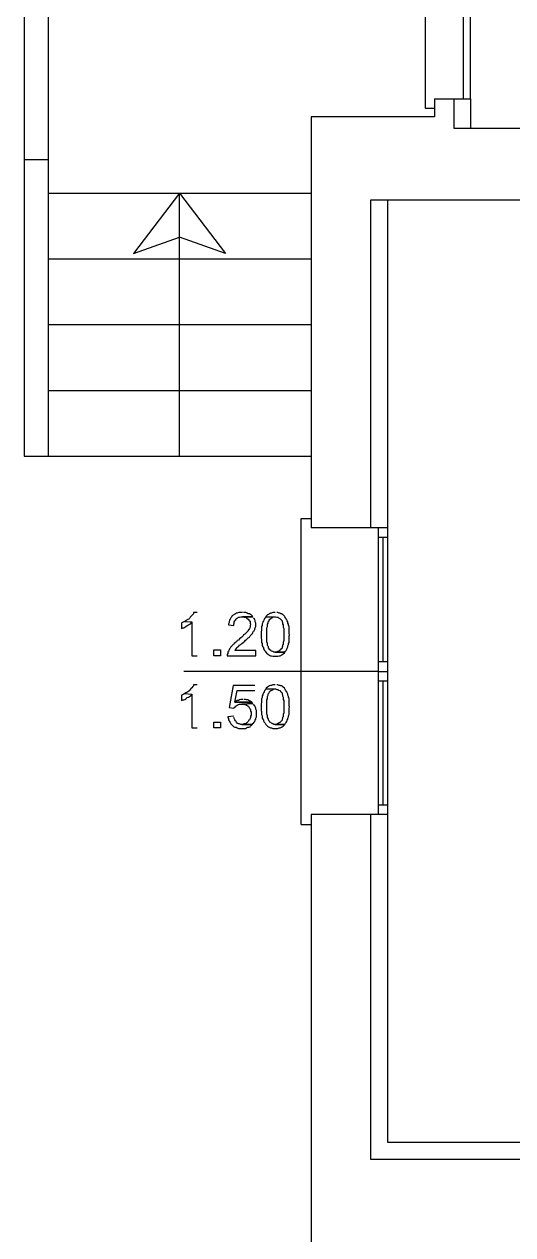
# Model space of a CAD drawing. Header units: millimetres. Extents: x 0 to 11839, y 0 to 13604.
# Drawn here: x 0 to 1777, y 4743 to 9146 of the extents above; entities that cross this region are included whole.
import ezdxf

# ---------------------------------------------------------------- set-up
doc = ezdxf.new("R2010")
doc.units = ezdxf.units.MM
doc.layers.add('PDF_FILLS_OUTLINE', color=8, linetype='Continuous')
doc.layers.add('PDF_STROKES', color=7, linetype='Continuous')

msp = doc.modelspace()

# ---------------------------------------------------------------- linework, layer by layer
at = {"layer": 'PDF_FILLS_OUTLINE'}
for p, q in [((615.9, 7001.9), (613.8, 6999.8)), ((628.6, 7006.2), (615.9, 7006.2)), ((615.9, 7006.2), (615.9, 7001.9)), ((768.3, 7001.9), (764.1, 6999.8)), ((772.6, 7004.1), (768.3, 7001.9)), ((774.7, 7004.1), (772.6, 7004.1)), ((781, 7006.2), (774.7, 7004.1)), ((793.7, 7006.2), (781, 7006.2)), ((802.2, 7006.2), (798, 7006.2)), ((806.5, 7006.2), (802.2, 7006.2)), ((810.7, 7004.1), (806.5, 7006.2)), ((814.9, 7001.9), (810.7, 7004.1)), ((819.2, 7001.9), (814.9, 7001.9)), ((823.4, 6999.8), (819.2, 7001.9)), ((891.1, 7001.9), (889, 6999.8)), ((895.3, 7004.1), (891.1, 7001.9)), ((899.6, 7004.1), (895.3, 7004.1)), ((903.8, 7006.2), (899.6, 7004.1)), ((912.3, 7006.2), (903.8, 7006.2)), ((912.3, 7006.2), (912.3, 7006.2)), ((922.9, 7006.2), (918.6, 7006.2)), ((927.1, 7004.1), (922.9, 7006.2)), ((931.3, 7004.1), (927.1, 7004.1)), ((933.4, 7001.9), (931.3, 7004.1)), ((935.6, 7001.9), (933.4, 7001.9)), ((939.8, 6999.8), (935.6, 7001.9)), ((575.7, 6970.2), (571.5, 6968.1)), ((571.5, 6968.1), (571.5, 6949)), ((580, 6972.3), (575.7, 6970.2)), ((584.2, 6974.4), (580, 6972.3)), ((588.4, 6976.5), (584.2, 6974.4)), ((584.2, 6974.4), (609.6, 6972.3)), ((590.5, 6978.7), (588.4, 6976.5)), ((588.4, 6955.4), (592.7, 6959.6)), ((594.8, 6980.8), (590.5, 6978.7)), ((592.7, 6959.6), (596.9, 6961.7)), ((599, 6982.9), (594.8, 6980.8)), ((596.9, 6961.7), (601.1, 6963.8)), ((601.1, 6985), (599, 6982.9)), ((603.2, 6989.2), (601.1, 6985)), ((601.1, 6963.8), (605.4, 6965.9)), ((607.5, 6993.5), (603.2, 6989.2)), ((605.4, 6965.9), (607.5, 6970.2)), ((609.6, 6995.6), (607.5, 6993.5)), ((607.5, 6970.2), (609.6, 6972.3)), ((613.8, 6999.8), (609.6, 6995.6)), ((609.6, 6972.3), (609.6, 6849.5)), ((745.1, 6970.2), (742.9, 6965.9)), ((742.9, 6965.9), (742.9, 6961.7)), ((742.9, 6961.7), (762, 6959.6)), ((747.2, 6978.7), (745.1, 6974.4)), ((745.1, 6974.4), (745.1, 6970.2)), ((749.3, 6982.9), (747.2, 6978.7)), ((751.4, 6987.1), (749.3, 6982.9)), ((753.5, 6989.2), (751.4, 6987.1)), ((755.6, 6993.5), (753.5, 6989.2)), ((757.8, 6995.6), (755.6, 6993.5)), ((762, 6997.7), (757.8, 6995.6)), ((764.1, 6999.8), (762, 6997.7)), ((762, 6963.8), (764.1, 6968.1)), ((762, 6959.6), (762, 6963.8)), ((764.1, 6972.3), (766.2, 6976.5)), ((764.1, 6968.1), (764.1, 6972.3)), ((766.2, 6976.5), (768.3, 6978.7)), ((768.3, 6978.7), (770.5, 6982.9)), ((770.5, 6982.9), (772.6, 6985)), ((772.6, 6985), (776.8, 6987.1)), ((776.8, 6987.1), (778.9, 6989.2)), ((778.9, 6989.2), (783.2, 6989.2)), ((783.2, 6989.2), (787.4, 6991.3)), ((787.4, 6991.3), (793.7, 6991.3)), ((831.9, 6991.3), (793.7, 6991.3)), ((793.7, 6991.3), (795.9, 6991.3)), ((793.7, 6991.3), (831.9, 6991.3)), ((795.9, 6991.3), (800.1, 6989.2)), ((800.1, 6989.2), (804.3, 6989.2)), ((804.3, 6989.2), (808.6, 6987.1)), ((808.6, 6987.1), (810.7, 6985)), ((810.7, 6985), (814.9, 6982.9)), ((814.9, 6982.9), (817, 6978.7)), ((817, 6978.7), (819.2, 6976.5)), ((819.2, 6976.5), (821.3, 6972.3)), ((821.3, 6972.3), (821.3, 6968.1)), ((821.3, 6968.1), (823.4, 6963.8)), ((823.4, 6963.8), (821.3, 6959.6)), ((821.3, 6959.6), (821.3, 6957.5)), ((821.3, 6957.5), (821.3, 6953.3)), ((825.5, 6997.7), (823.4, 6999.8)), ((829.7, 6993.5), (825.5, 6997.7)), ((831.9, 6991.3), (829.7, 6993.5)), ((836.1, 6985), (834, 6987.1)), ((838.2, 6980.8), (836.1, 6985)), ((840.3, 6976.5), (838.2, 6980.8)), ((840.3, 6972.3), (840.3, 6976.5)), ((842.4, 6968.1), (840.3, 6972.3)), ((842.4, 6963.8), (842.4, 6968.1)), ((842.4, 6959.6), (842.4, 6963.8)), ((842.4, 6955.4), (842.4, 6959.6)), ((865.7, 6959.6), (863.6, 6955.4)), ((867.8, 6970.2), (865.7, 6965.9)), ((865.7, 6965.9), (865.7, 6963.8)), ((865.7, 6963.8), (865.7, 6959.6)), ((869.9, 6976.5), (867.8, 6972.3)), ((867.8, 6972.3), (867.8, 6970.2)), ((872.1, 6980.8), (869.9, 6976.5)), ((874.2, 6985), (872.1, 6980.8)), ((876.3, 6987.1), (874.2, 6985)), ((878.4, 6991.3), (876.3, 6987.1)), ((880.5, 6993.5), (878.4, 6991.3)), ((878.4, 6991.3), (912.3, 6991.3)), ((884.8, 6997.7), (880.5, 6993.5)), ((889, 6999.8), (884.8, 6997.7)), ((884.8, 6963.8), (886.9, 6968.1)), ((884.8, 6959.6), (884.8, 6963.8)), ((884.8, 6955.4), (884.8, 6959.6)), ((886.9, 6972.3), (889, 6974.4)), ((886.9, 6968.1), (886.9, 6972.3)), ((889, 6974.4), (891.1, 6976.5)), ((891.1, 6978.7), (893.2, 6982.9)), ((891.1, 6976.5), (891.1, 6978.7)), ((893.2, 6982.9), (897.5, 6985)), ((897.5, 6985), (901.7, 6987.1)), ((901.7, 6987.1), (903.8, 6989.2)), ((903.8, 6989.2), (908, 6991.3)), ((908, 6991.3), (912.3, 6991.3)), ((912.3, 6991.3), (914.4, 6991.3)), ((914.4, 6991.3), (918.6, 6989.2)), ((918.6, 6989.2), (922.9, 6989.2)), ((922.9, 6989.2), (925, 6987.1)), ((925, 6987.1), (929.2, 6985)), ((929.2, 6985), (933.4, 6980.8)), ((933.4, 6980.8), (935.6, 6978.7)), ((935.6, 6978.7), (937.7, 6976.5)), ((937.7, 6976.5), (937.7, 6972.3)), ((937.7, 6972.3), (939.8, 6970.2)), ((941.9, 6997.7), (939.8, 6999.8)), ((939.8, 6970.2), (939.8, 6965.9)), ((939.8, 6965.9), (941.9, 6961.7)), ((946.1, 6993.5), (941.9, 6997.7)), ((941.9, 6961.7), (941.9, 6959.6)), ((941.9, 6959.6), (941.9, 6953.3)), ((948.3, 6991.3), (946.1, 6993.5)), ((950.4, 6987.1), (948.3, 6991.3)), ((952.5, 6982.9), (950.4, 6987.1)), ((954.6, 6980.8), (952.5, 6982.9)), ((956.7, 6976.5), (954.6, 6980.8)), ((958.9, 6972.3), (956.7, 6976.5)), ((958.9, 6968.1), (958.9, 6972.3)), ((961, 6963.8), (958.9, 6968.1)), ((961, 6959.6), (961, 6963.8)), ((963.1, 6957.5), (961, 6959.6)), ((963.1, 6953.3), (963.1, 6957.5)), ((571.5, 6949), (575.7, 6951.1)), ((575.7, 6951.1), (580, 6951.1)), ((580, 6951.1), (584.2, 6953.3)), ((584.2, 6953.3), (588.4, 6955.4)), ((787.4, 6915.2), (783.2, 6910.9)), ((791.6, 6917.3), (787.4, 6915.2)), ((795.9, 6921.5), (791.6, 6917.3)), ((798, 6925.7), (795.9, 6921.5)), ((802.2, 6927.9), (798, 6925.7)), ((804.3, 6930), (802.2, 6927.9)), ((808.6, 6934.2), (804.3, 6930)), ((810.7, 6936.3), (808.6, 6934.2)), ((808.6, 6908.8), (812.8, 6913)), ((812.8, 6938.4), (810.7, 6936.3)), ((817, 6944.8), (812.8, 6940.5)), ((812.8, 6940.5), (812.8, 6938.4)), ((812.8, 6913), (814.9, 6915.2)), ((814.9, 6915.2), (819.2, 6917.3)), ((819.2, 6949), (817, 6944.8)), ((821.3, 6953.3), (819.2, 6949)), ((819.2, 6917.3), (821.3, 6921.5)), ((821.3, 6921.5), (823.4, 6923.6)), ((823.4, 6923.6), (825.5, 6925.7)), ((825.5, 6925.7), (829.7, 6930)), ((829.7, 6930), (831.9, 6934.2)), ((831.9, 6934.2), (834, 6938.4)), ((834, 6938.4), (836.1, 6940.5)), ((836.1, 6940.5), (838.2, 6944.8)), ((838.2, 6946.9), (840.3, 6951.1)), ((838.2, 6944.8), (838.2, 6946.9)), ((840.3, 6951.1), (842.4, 6955.4)), ((863.6, 6942.7), (861.5, 6936.3)), ((861.5, 6936.3), (861.5, 6932.1)), ((861.5, 6932.1), (861.5, 6925.7)), ((861.5, 6925.7), (861.5, 6923.6)), ((861.5, 6923.6), (861.5, 6919.4)), ((861.5, 6919.4), (861.5, 6913)), ((861.5, 6913), (863.6, 6908.8)), ((863.6, 6955.4), (863.6, 6951.1)), ((863.6, 6951.1), (863.6, 6946.9)), ((863.6, 6946.9), (863.6, 6942.7)), ((882.6, 6951.1), (884.8, 6955.4)), ((882.6, 6946.9), (882.6, 6951.1)), ((882.6, 6940.5), (882.6, 6946.9)), ((882.6, 6936.3), (882.6, 6940.5)), ((882.6, 6930), (882.6, 6936.3)), ((882.6, 6925.7), (882.6, 6930)), ((882.6, 6921.5), (882.6, 6925.7)), ((882.6, 6915.2), (882.6, 6921.5)), ((882.6, 6908.8), (882.6, 6915.2)), ((941.9, 6953.3), (944, 6949)), ((944, 6949), (944, 6944.8)), ((944, 6944.8), (944, 6938.4)), ((944, 6938.4), (944, 6932.1)), ((944, 6932.1), (944, 6925.7)), ((944, 6925.7), (944, 6919.4)), ((944, 6919.4), (944, 6915.2)), ((944, 6915.2), (944, 6908.8)), ((963.1, 6949), (963.1, 6953.3)), ((963.1, 6944.8), (963.1, 6949)), ((963.1, 6940.5), (963.1, 6944.8)), ((963.1, 6934.2), (963.1, 6940.5)), ((963.1, 6930), (963.1, 6934.2)), ((965.2, 6925.7), (963.1, 6930)), ((963.1, 6921.5), (965.2, 6925.7)), ((963.1, 6917.3), (963.1, 6921.5)), ((963.1, 6910.9), (963.1, 6917.3)), ((690, 6849.5), (690, 6870.7)), ((690, 6870.7), (713.3, 6870.7)), ((713.3, 6870.7), (713.3, 6849.5)), ((745.1, 6870.7), (742.9, 6866.5)), ((747.2, 6874.9), (745.1, 6870.7)), ((749.3, 6877.1), (747.2, 6874.9)), ((751.4, 6881.3), (749.3, 6877.1)), ((753.5, 6883.4), (751.4, 6881.3)), ((755.6, 6885.5), (753.5, 6883.4)), ((759.9, 6889.8), (755.6, 6885.5)), ((762, 6891.9), (759.9, 6889.8)), ((764.1, 6894), (762, 6891.9)), ((768.3, 6898.2), (764.1, 6894)), ((766.2, 6868.6), (768.3, 6870.7)), ((772.6, 6900.3), (768.3, 6898.2)), ((768.3, 6870.7), (770.5, 6874.9)), ((770.5, 6874.9), (774.7, 6879.2)), ((774.7, 6904.6), (772.6, 6900.3)), ((778.9, 6906.7), (774.7, 6904.6)), ((774.7, 6879.2), (776.8, 6881.3)), ((776.8, 6881.3), (778.9, 6883.4)), ((783.2, 6910.9), (778.9, 6906.7)), ((778.9, 6883.4), (783.2, 6887.6)), ((783.2, 6887.6), (787.4, 6889.8)), ((787.4, 6889.8), (791.6, 6894)), ((791.6, 6894), (795.9, 6898.2)), ((795.9, 6898.2), (802.2, 6902.5)), ((802.2, 6902.5), (804.3, 6906.7)), ((804.3, 6906.7), (808.6, 6908.8)), ((863.6, 6908.8), (863.6, 6904.6)), ((863.6, 6904.6), (863.6, 6898.2)), ((863.6, 6898.2), (865.7, 6894)), ((865.7, 6894), (865.7, 6889.8)), ((865.7, 6889.8), (865.7, 6885.5)), ((865.7, 6885.5), (867.8, 6881.3)), ((867.8, 6881.3), (869.9, 6879.2)), ((869.9, 6879.2), (869.9, 6874.9)), ((869.9, 6874.9), (872.1, 6870.7)), ((872.1, 6870.7), (874.2, 6868.6)), ((882.6, 6904.6), (882.6, 6908.8)), ((882.6, 6900.3), (882.6, 6904.6)), ((884.8, 6894), (882.6, 6900.3)), ((884.8, 6889.8), (884.8, 6894)), ((884.8, 6887.6), (884.8, 6889.8)), ((886.9, 6883.4), (884.8, 6887.6)), ((889, 6881.3), (886.9, 6883.4)), ((889, 6877.1), (889, 6881.3)), ((891.1, 6874.9), (889, 6877.1)), ((893.2, 6870.7), (891.1, 6874.9)), ((897.5, 6868.6), (893.2, 6870.7)), ((931.3, 6870.7), (929.2, 6868.6)), ((935.6, 6874.9), (931.3, 6870.7)), ((937.7, 6877.1), (935.6, 6874.9)), ((939.8, 6883.4), (937.7, 6881.3)), ((937.7, 6881.3), (937.7, 6877.1)), ((941.9, 6889.8), (939.8, 6887.6)), ((939.8, 6887.6), (939.8, 6883.4)), ((944, 6904.6), (941.9, 6898.2)), ((941.9, 6898.2), (941.9, 6894)), ((941.9, 6894), (941.9, 6889.8)), ((944, 6908.8), (944, 6904.6)), ((952.5, 6868.6), (954.6, 6872.8)), ((954.6, 6872.8), (956.7, 6877.1)), ((956.7, 6877.1), (958.9, 6881.3)), ((958.9, 6885.5), (961, 6889.8)), ((958.9, 6883.4), (958.9, 6885.5)), ((958.9, 6881.3), (958.9, 6883.4)), ((961, 6894), (963.1, 6898.2)), ((961, 6889.8), (961, 6894)), ((963.1, 6906.7), (963.1, 6910.9)), ((963.1, 6902.5), (963.1, 6906.7)), ((963.1, 6898.2), (963.1, 6902.5)), ((609.6, 6849.5), (628.6, 6849.5)), ((713.3, 6849.5), (690, 6849.5)), ((740.8, 6858), (738.7, 6853.8)), ((738.7, 6853.8), (738.7, 6849.5)), ((738.7, 6849.5), (842.4, 6849.5)), ((742.9, 6866.5), (740.8, 6862.2)), ((740.8, 6862.2), (740.8, 6858)), ((842.4, 6868.6), (766.2, 6868.6)), ((842.4, 6849.5), (842.4, 6868.6)), ((874.2, 6868.6), (876.3, 6866.5)), ((876.3, 6866.5), (878.4, 6862.2)), ((878.4, 6862.2), (882.6, 6858)), ((882.6, 6858), (884.8, 6855.9)), ((884.8, 6855.9), (889, 6853.8)), ((889, 6853.8), (891.1, 6851.7)), ((891.1, 6851.7), (895.3, 6849.5)), ((895.3, 6849.5), (899.6, 6849.5)), ((899.6, 6866.5), (897.5, 6868.6)), ((903.8, 6864.4), (899.6, 6866.5)), ((899.6, 6849.5), (903.8, 6847.4)), ((908, 6862.2), (903.8, 6864.4)), ((903.8, 6847.4), (908, 6847.4)), ((912.3, 6862.2), (908, 6862.2)), ((908, 6847.4), (912.3, 6847.4)), ((948.3, 6862.2), (912.3, 6862.2)), ((916.5, 6862.2), (912.3, 6862.2)), ((912.3, 6862.2), (948.3, 6862.2)), ((912.3, 6847.4), (914.4, 6847.4)), ((914.4, 6847.4), (918.6, 6847.4)), ((920.7, 6864.4), (916.5, 6862.2)), ((918.6, 6847.4), (922.9, 6847.4)), ((925, 6866.5), (920.7, 6864.4)), ((922.9, 6847.4), (927.1, 6849.5)), ((929.2, 6868.6), (925, 6866.5)), ((927.1, 6849.5), (931.3, 6849.5)), ((931.3, 6849.5), (935.6, 6851.7)), ((935.6, 6851.7), (937.7, 6853.8)), ((937.7, 6853.8), (941.9, 6855.9)), ((941.9, 6855.9), (946.1, 6860.1)), ((946.1, 6860.1), (948.3, 6862.2)), ((948.3, 6862.2), (950.4, 6866.5)), ((950.4, 6866.5), (952.5, 6868.6)), ((613.8, 6737.4), (609.6, 6733.1)), ((615.9, 6739.5), (613.8, 6737.4)), ((628.6, 6743.7), (615.9, 6743.7)), ((615.9, 6743.7), (615.9, 6739.5)), ((759.9, 6741.6), (745.1, 6661.2)), ((838.2, 6741.6), (759.9, 6741.6)), ((889, 6737.4), (884.8, 6735.2)), ((891.1, 6739.5), (889, 6737.4)), ((895.3, 6741.6), (891.1, 6739.5)), ((899.6, 6741.6), (895.3, 6741.6)), ((903.8, 6743.7), (899.6, 6741.6)), ((912.3, 6743.7), (903.8, 6743.7)), ((912.3, 6743.7), (912.3, 6743.7)), ((922.9, 6743.7), (918.6, 6743.7)), ((927.1, 6741.6), (922.9, 6743.7)), ((931.3, 6741.6), (927.1, 6741.6)), ((933.4, 6739.5), (931.3, 6741.6)), ((935.6, 6739.5), (933.4, 6739.5)), ((939.8, 6737.4), (935.6, 6739.5)), ((941.9, 6735.2), (939.8, 6737.4)), ((575.7, 6707.7), (571.5, 6705.6)), ((571.5, 6705.6), (571.5, 6686.6)), ((580, 6709.8), (575.7, 6707.7)), ((584.2, 6712), (580, 6709.8)), ((588.4, 6714.1), (584.2, 6712)), ((584.2, 6712), (609.6, 6709.8)), ((584.2, 6690.8), (588.4, 6692.9)), ((590.5, 6716.2), (588.4, 6714.1)), ((588.4, 6692.9), (592.7, 6697.1)), ((594.8, 6718.3), (590.5, 6716.2)), ((592.7, 6697.1), (596.9, 6699.2)), ((599, 6720.4), (594.8, 6718.3)), ((596.9, 6699.2), (601.1, 6701.4)), ((601.1, 6722.5), (599, 6720.4)), ((603.2, 6726.8), (601.1, 6722.5)), ((601.1, 6701.4), (605.4, 6703.5)), ((607.5, 6731), (603.2, 6726.8)), ((605.4, 6703.5), (607.5, 6707.7)), ((609.6, 6733.1), (607.5, 6731)), ((607.5, 6707.7), (609.6, 6709.8)), ((609.6, 6709.8), (609.6, 6587.1)), ((766.2, 6680.2), (774.7, 6722.5)), ((774.7, 6722.5), (838.2, 6722.5)), ((865.7, 6697.1), (863.6, 6692.9)), ((863.6, 6692.9), (863.6, 6688.7)), ((867.8, 6707.7), (865.7, 6703.5)), ((865.7, 6703.5), (865.7, 6701.4)), ((865.7, 6701.4), (865.7, 6697.1)), ((869.9, 6714.1), (867.8, 6709.8)), ((867.8, 6709.8), (867.8, 6707.7)), ((872.1, 6718.3), (869.9, 6714.1)), ((874.2, 6722.5), (872.1, 6718.3)), ((876.3, 6724.6), (874.2, 6722.5)), ((878.4, 6728.9), (876.3, 6724.6)), ((880.5, 6731), (878.4, 6728.9)), ((878.4, 6728.9), (912.3, 6728.9)), ((884.8, 6735.2), (880.5, 6731)), ((882.6, 6688.7), (884.8, 6692.9)), ((884.8, 6701.4), (886.9, 6705.6)), ((884.8, 6697.1), (884.8, 6701.4)), ((884.8, 6692.9), (884.8, 6697.1)), ((886.9, 6709.8), (889, 6712)), ((886.9, 6705.6), (886.9, 6709.8)), ((889, 6712), (891.1, 6714.1)), ((891.1, 6716.2), (893.2, 6720.4)), ((891.1, 6714.1), (891.1, 6716.2)), ((893.2, 6720.4), (897.5, 6722.5)), ((897.5, 6722.5), (901.7, 6724.6)), ((901.7, 6724.6), (903.8, 6726.8)), ((903.8, 6726.8), (908, 6728.9)), ((908, 6728.9), (912.3, 6728.9)), ((912.3, 6728.9), (914.4, 6728.9)), ((914.4, 6728.9), (918.6, 6726.8)), ((918.6, 6726.8), (922.9, 6726.8)), ((922.9, 6726.8), (925, 6724.6)), ((925, 6724.6), (929.2, 6722.5)), ((929.2, 6722.5), (933.4, 6718.3)), ((933.4, 6718.3), (935.6, 6716.2)), ((935.6, 6716.2), (937.7, 6714.1)), ((937.7, 6714.1), (937.7, 6709.8)), ((937.7, 6709.8), (939.8, 6707.7)), ((939.8, 6707.7), (939.8, 6703.5)), ((939.8, 6703.5), (941.9, 6699.2)), ((946.1, 6731), (941.9, 6735.2)), ((941.9, 6699.2), (941.9, 6697.1)), ((941.9, 6697.1), (941.9, 6690.8)), ((948.3, 6728.9), (946.1, 6731)), ((950.4, 6724.6), (948.3, 6728.9)), ((952.5, 6720.4), (950.4, 6724.6)), ((954.6, 6718.3), (952.5, 6720.4)), ((956.7, 6714.1), (954.6, 6718.3)), ((958.9, 6709.8), (956.7, 6714.1)), ((958.9, 6705.6), (958.9, 6709.8)), ((961, 6701.4), (958.9, 6705.6)), ((961, 6697.1), (961, 6701.4)), ((963.1, 6695), (961, 6697.1)), ((963.1, 6690.8), (963.1, 6695)), ((571.5, 6686.6), (575.7, 6688.7)), ((575.7, 6688.7), (580, 6688.7)), ((580, 6688.7), (584.2, 6690.8)), ((745.1, 6661.2), (762, 6659)), ((762, 6659), (764.1, 6661.2)), ((764.1, 6661.2), (768.3, 6665.4)), ((770.5, 6684.4), (766.2, 6680.2)), ((766.2, 6680.2), (827.6, 6680.2)), ((827.6, 6680.2), (766.2, 6680.2)), ((768.3, 6665.4), (770.5, 6667.5)), ((774.7, 6686.6), (770.5, 6684.4)), ((770.5, 6667.5), (774.7, 6669.6)), ((778.9, 6686.6), (774.7, 6686.6)), ((774.7, 6669.6), (778.9, 6671.7)), ((783.2, 6688.7), (778.9, 6686.6)), ((778.9, 6671.7), (783.2, 6673.8)), ((787.4, 6690.8), (783.2, 6688.7)), ((783.2, 6673.8), (787.4, 6673.8)), ((795.9, 6690.8), (787.4, 6690.8)), ((787.4, 6673.8), (791.6, 6673.8)), ((831.9, 6676), (791.6, 6673.8)), ((791.6, 6673.8), (831.9, 6676)), ((791.6, 6673.8), (798, 6673.8)), ((795.9, 6690.8), (795.9, 6690.8)), ((798, 6673.8), (802.2, 6671.7)), ((804.3, 6690.8), (800.1, 6690.8)), ((802.2, 6671.7), (804.3, 6671.7)), ((808.6, 6688.7), (804.3, 6690.8)), ((804.3, 6671.7), (808.6, 6669.6)), ((812.8, 6688.7), (808.6, 6688.7)), ((808.6, 6669.6), (812.8, 6667.5)), ((817, 6686.6), (812.8, 6688.7)), ((812.8, 6667.5), (814.9, 6665.4)), ((814.9, 6665.4), (817, 6663.3)), ((821.3, 6684.4), (817, 6686.6)), ((817, 6663.3), (819.2, 6659)), ((819.2, 6659), (821.3, 6656.9)), ((825.5, 6682.3), (821.3, 6684.4)), ((821.3, 6656.9), (823.4, 6652.7)), ((823.4, 6652.7), (823.4, 6648.4)), ((827.6, 6680.2), (825.5, 6682.3)), ((831.9, 6676), (827.6, 6680.2)), ((836.1, 6669.6), (834, 6673.8)), ((838.2, 6667.5), (836.1, 6669.6)), ((840.3, 6663.3), (838.2, 6667.5)), ((842.4, 6659), (840.3, 6663.3)), ((842.4, 6654.8), (842.4, 6659)), ((844.6, 6650.6), (842.4, 6654.8)), ((844.6, 6646.3), (844.6, 6650.6)), ((863.6, 6680.2), (861.5, 6673.8)), ((861.5, 6673.8), (861.5, 6669.6)), ((861.5, 6669.6), (861.5, 6663.3)), ((861.5, 6663.3), (861.5, 6661.2)), ((861.5, 6661.2), (861.5, 6656.9)), ((861.5, 6656.9), (861.5, 6650.6)), ((861.5, 6650.6), (863.6, 6646.3)), ((863.6, 6688.7), (863.6, 6684.4)), ((863.6, 6684.4), (863.6, 6680.2)), ((882.6, 6684.4), (882.6, 6688.7)), ((882.6, 6678.1), (882.6, 6684.4)), ((882.6, 6673.8), (882.6, 6678.1)), ((882.6, 6667.5), (882.6, 6673.8)), ((882.6, 6663.3), (882.6, 6667.5)), ((882.6, 6659), (882.6, 6663.3)), ((882.6, 6652.7), (882.6, 6659)), ((882.6, 6646.3), (882.6, 6652.7)), ((941.9, 6690.8), (944, 6686.6)), ((944, 6686.6), (944, 6682.3)), ((944, 6682.3), (944, 6676)), ((944, 6676), (944, 6669.6)), ((944, 6669.6), (944, 6663.3)), ((944, 6663.3), (944, 6656.9)), ((944, 6656.9), (944, 6652.7)), ((944, 6652.7), (944, 6646.3)), ((963.1, 6686.6), (963.1, 6690.8)), ((963.1, 6682.3), (963.1, 6686.6)), ((963.1, 6678.1), (963.1, 6682.3)), ((963.1, 6671.7), (963.1, 6678.1)), ((963.1, 6667.5), (963.1, 6671.7)), ((965.2, 6663.3), (963.1, 6667.5)), ((963.1, 6659), (965.2, 6663.3)), ((963.1, 6654.8), (963.1, 6659)), ((963.1, 6648.4), (963.1, 6654.8)), ((690, 6587.1), (690, 6608.2)), ((690, 6608.2), (713.3, 6608.2)), ((713.3, 6608.2), (713.3, 6587.1)), ((762, 6629.4), (740.8, 6627.3)), ((740.8, 6627.3), (740.8, 6625.2)), ((740.8, 6625.2), (742.9, 6620.9)), ((742.9, 6620.9), (742.9, 6616.7)), ((742.9, 6616.7), (745.1, 6612.5)), ((745.1, 6612.5), (747.2, 6610.4)), ((747.2, 6610.4), (749.3, 6606.1)), ((749.3, 6606.1), (751.4, 6601.9)), ((764.1, 6620.9), (762, 6625.2)), ((766.2, 6616.7), (764.1, 6620.9)), ((768.3, 6612.5), (766.2, 6616.7)), ((770.5, 6610.4), (768.3, 6612.5)), ((772.6, 6608.2), (770.5, 6610.4)), ((774.7, 6604), (772.6, 6608.2)), ((810.7, 6606.1), (808.6, 6604)), ((814.9, 6610.4), (810.7, 6606.1)), ((817, 6614.6), (814.9, 6610.4)), ((819.2, 6616.7), (817, 6614.6)), ((821.3, 6620.9), (819.2, 6616.7)), ((823.4, 6625.2), (821.3, 6620.9)), ((823.4, 6648.4), (825.5, 6644.2)), ((825.5, 6633.6), (823.4, 6629.4)), ((823.4, 6629.4), (823.4, 6625.2)), ((825.5, 6644.2), (825.5, 6637.9)), ((825.5, 6637.9), (825.5, 6633.6)), ((834, 6604), (836.1, 6608.2)), ((836.1, 6608.2), (838.2, 6610.4)), ((838.2, 6610.4), (840.3, 6614.6)), ((840.3, 6614.6), (842.4, 6618.8)), ((842.4, 6623), (844.6, 6627.3)), ((842.4, 6618.8), (842.4, 6623)), ((844.6, 6642.1), (844.6, 6646.3)), ((844.6, 6640), (844.6, 6642.1)), ((844.6, 6635.8), (844.6, 6640)), ((844.6, 6631.5), (844.6, 6635.8)), ((844.6, 6627.3), (844.6, 6631.5)), ((863.6, 6646.3), (863.6, 6642.1)), ((863.6, 6642.1), (863.6, 6635.8)), ((863.6, 6635.8), (865.7, 6631.5)), ((865.7, 6631.5), (865.7, 6627.3)), ((865.7, 6627.3), (865.7, 6623)), ((865.7, 6623), (867.8, 6618.8)), ((867.8, 6618.8), (869.9, 6616.7)), ((869.9, 6616.7), (869.9, 6612.5)), ((869.9, 6612.5), (872.1, 6608.2)), ((872.1, 6608.2), (874.2, 6606.1)), ((874.2, 6606.1), (876.3, 6604)), ((882.6, 6642.1), (882.6, 6646.3)), ((882.6, 6637.9), (882.6, 6642.1)), ((884.8, 6631.5), (882.6, 6637.9)), ((884.8, 6627.3), (884.8, 6631.5)), ((884.8, 6625.2), (884.8, 6627.3)), ((886.9, 6620.9), (884.8, 6625.2)), ((889, 6618.8), (886.9, 6620.9)), ((889, 6614.6), (889, 6618.8)), ((891.1, 6612.5), (889, 6614.6)), ((893.2, 6608.2), (891.1, 6612.5)), ((897.5, 6606.1), (893.2, 6608.2)), ((899.6, 6604), (897.5, 6606.1)), ((929.2, 6606.1), (925, 6604)), ((931.3, 6608.2), (929.2, 6606.1)), ((935.6, 6612.5), (931.3, 6608.2)), ((937.7, 6614.6), (935.6, 6612.5)), ((939.8, 6620.9), (937.7, 6618.8)), ((937.7, 6618.8), (937.7, 6614.6)), ((941.9, 6627.3), (939.8, 6625.2)), ((939.8, 6625.2), (939.8, 6620.9)), ((944, 6642.1), (941.9, 6635.8)), ((941.9, 6635.8), (941.9, 6631.5)), ((941.9, 6631.5), (941.9, 6627.3)), ((944, 6646.3), (944, 6642.1)), ((950.4, 6604), (952.5, 6606.1)), ((952.5, 6606.1), (954.6, 6610.4)), ((954.6, 6610.4), (956.7, 6614.6)), ((956.7, 6614.6), (958.9, 6618.8)), ((958.9, 6623), (961, 6627.3)), ((958.9, 6620.9), (958.9, 6623)), ((958.9, 6618.8), (958.9, 6620.9)), ((961, 6631.5), (963.1, 6635.8)), ((961, 6627.3), (961, 6631.5)), ((963.1, 6644.2), (963.1, 6648.4)), ((963.1, 6640), (963.1, 6644.2)), ((963.1, 6635.8), (963.1, 6640)), ((609.6, 6587.1), (628.6, 6587.1)), ((713.3, 6587.1), (690, 6587.1)), ((751.4, 6601.9), (753.5, 6599.8)), ((753.5, 6599.8), (757.8, 6595.5)), ((757.8, 6595.5), (759.9, 6593.4)), ((759.9, 6593.4), (762, 6591.3)), ((762, 6591.3), (766.2, 6589.2)), ((766.2, 6589.2), (770.5, 6589.2)), ((770.5, 6589.2), (774.7, 6587.1)), ((778.9, 6601.9), (774.7, 6604)), ((774.7, 6587.1), (778.9, 6585)), ((783.2, 6601.9), (778.9, 6601.9)), ((778.9, 6585), (783.2, 6585)), ((787.4, 6599.8), (783.2, 6601.9)), ((783.2, 6585), (787.4, 6585)), ((791.6, 6599.8), (787.4, 6599.8)), ((787.4, 6585), (791.6, 6585)), ((829.7, 6599.8), (791.6, 6599.8)), ((795.9, 6599.8), (791.6, 6599.8)), ((791.6, 6599.8), (829.7, 6599.8)), ((791.6, 6585), (795.9, 6585)), ((800.1, 6601.9), (795.9, 6599.8)), ((795.9, 6585), (800.1, 6585)), ((804.3, 6601.9), (800.1, 6601.9)), ((800.1, 6585), (804.3, 6585)), ((808.6, 6604), (804.3, 6601.9)), ((804.3, 6585), (808.6, 6587.1)), ((808.6, 6587.1), (812.8, 6589.2)), ((812.8, 6589.2), (817, 6589.2)), ((817, 6589.2), (821.3, 6591.3)), ((821.3, 6591.3), (823.4, 6593.4)), ((823.4, 6593.4), (827.6, 6597.7)), ((827.6, 6597.7), (829.7, 6599.8)), ((829.7, 6599.8), (831.9, 6604)), ((831.9, 6604), (834, 6604)), ((876.3, 6604), (878.4, 6599.8)), ((878.4, 6599.8), (882.6, 6595.5)), ((882.6, 6595.5), (884.8, 6593.4)), ((884.8, 6593.4), (889, 6591.3)), ((889, 6591.3), (891.1, 6589.2)), ((891.1, 6589.2), (895.3, 6587.1)), ((895.3, 6587.1), (899.6, 6587.1)), ((903.8, 6601.9), (899.6, 6604)), ((899.6, 6587.1), (903.8, 6585)), ((908, 6599.8), (903.8, 6601.9)), ((903.8, 6585), (908, 6585)), ((912.3, 6599.8), (908, 6599.8)), ((908, 6585), (912.3, 6585)), ((948.3, 6599.8), (912.3, 6599.8)), ((916.5, 6599.8), (912.3, 6599.8)), ((912.3, 6599.8), (948.3, 6599.8)), ((912.3, 6585), (914.4, 6585)), ((914.4, 6585), (918.6, 6585)), ((920.7, 6601.9), (916.5, 6599.8)), ((918.6, 6585), (922.9, 6585)), ((925, 6604), (920.7, 6601.9)), ((922.9, 6585), (927.1, 6587.1)), ((927.1, 6587.1), (931.3, 6587.1)), ((931.3, 6587.1), (935.6, 6589.2)), ((935.6, 6589.2), (937.7, 6591.3)), ((937.7, 6591.3), (941.9, 6593.4)), ((941.9, 6593.4), (946.1, 6597.7)), ((946.1, 6597.7), (948.3, 6599.8)), ((948.3, 6599.8), (950.4, 6604))]:
    msp.add_line(p, q, dxfattribs=at)
at = {"layer": 'PDF_STROKES'}
for p, q in [((0, 12539.1), (0, 7575.5)), ((86.8, 12452.4), (86.8, 7575.5)), ((1458.4, 9736.7), (1458.4, 8841.3)), ((1598.1, 8875.2), (1598.1, 9700.7)), ((1623.5, 8875.2), (1623.5, 9700.7)), ((1492.2, 8875.2), (1492.2, 8809.6)), ((1492.2, 8875.2), (1623.5, 8875.2)), ((1562.1, 8875.2), (1562.1, 8767.2)), ((1623.5, 8875.2), (1623.5, 8767.2)), ((1043.5, 8809.6), (1043.5, 7315.2)), ((1492.2, 8809.6), (1043.5, 8809.6)), ((1458.4, 8841.3), (1492.2, 8841.3)), ((3920.1, 8767.2), (1564.2, 8767.2)), ((86.8, 8652.9), (0, 8652.9)), ((86.8, 8532.3), (1043.5, 8532.3)), ((565.1, 8532.3), (397.9, 8312.1)), ((565.1, 7575.5), (565.1, 8532.3)), ((565.1, 8532.3), (732.4, 8312.1)), ((3920.1, 8506.9), (1259.4, 8506.9)), ((1259.4, 8506.9), (1259.4, 7315.2)), ((1320.8, 8506.9), (1320.8, 7315.2)), ((397.9, 8312.1), (565.1, 8371.4)), ((732.4, 8312.1), (565.1, 8371.4)), ((86.8, 8293.1), (1043.5, 8293.1)), ((86.8, 8053.9), (1043.5, 8053.9)), ((86.8, 7814.7), (1043.5, 7814.7)), ((0, 7575.5), (86.8, 7575.5)), ((86.8, 7575.5), (1043.5, 7575.5)), ((1007.5, 6235.7), (1007.5, 7349.1)), ((1007.5, 7349.1), (1043.5, 7349.1)), ((1320.8, 7315.2), (1043.5, 7315.2)), ((1286.9, 7315.2), (1286.9, 6271.7)), ((1320.8, 7315.2), (1320.8, 6271.7)), ((1320.8, 7279.2), (1286.9, 7279.2)), ((1303.9, 7279.2), (1303.9, 6828.4)), ((1286.9, 6828.4), (1320.8, 6828.4)), ((1286.9, 6792.4), (580, 6792.4)), ((1286.9, 6792.4), (1320.8, 6792.4)), ((1286.9, 6758.5), (1320.8, 6758.5)), ((1303.9, 6758.5), (1303.9, 6305.5)), ((1320.8, 6305.5), (1286.9, 6305.5)), ((1043.5, 6271.7), (1043.5, 4618.6)), ((1320.8, 6271.7), (1043.5, 6271.7)), ((1259.4, 6271.7), (1259.4, 5018.6)), ((1320.8, 6271.7), (1320.8, 5080)), ((1007.5, 6235.7), (1043.5, 6235.7)), ((1320.8, 5080), (3956, 5080)), ((1259.4, 5018.6), (3956, 5018.6))]:
    msp.add_line(p, q, dxfattribs=at)

doc.saveas('drawing.dxf')
